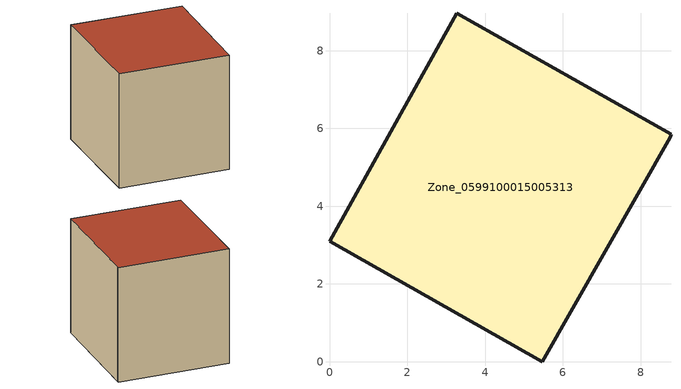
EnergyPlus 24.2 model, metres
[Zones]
Zone_0599100015005313
 floor ground (C_G): 8.78,5.84 8.77,5.77 5.47,0 0,3.1 3.28,8.96 z0.92
 wall outside (C_F): 0,3.1 5.47,0 8.77,5.77 8.78,5.84 3.28,8.96 0,3.1 z0.92:7.57
 roof outside (C_R): 3.28,8.96 0,3.1 5.47,0 8.77,5.77 8.78,5.84 z7.57
[BUILDING]
Pand.0599100015005313: North Axis=0; Terrain=City; Loads Convergence Tolerance Value=0.04; Temperature Convergence Tolerance Value=0.4; Solar Distribution=FullExterior; Maximum Number of Warmup Days=25; Minimum Number of Warmup Days=1
[Site:Location]
Rotterdam.The.Hague.AP_ZH_NLD Design_Conditions: Latitude=51.96; Longitude=4.45; Time Zone=1; Elevation=-4.5
[SITE:GROUNDTEMPERATURE:BUILDINGSURFACE]
18, 18, 18, 18, 18, 18, 18, 18, 18, 18, 18, 18
[MATERIAL] Thermal Absorptance=0.9; Solar Absorptance=0.7; Visible Absorptance=0.7
Name | Roughness | Thickness | Conductivity | Density | Specific Heat
G.TI.1946-1964 | MediumSmooth | 0.15 | 1 | 540 | 1210
F.TI.1946-1964 | Rough | 0.3 | 0.857143 | 1920 | 840
R.TI.1946-1964 | MediumRough | 0.2 | 0.277778 | 1500 | 1000
[CONSTRUCTION]
C_G: G.TI.1946-1964
C_F: F.TI.1946-1964
C_R: R.TI.1946-1964
[ZONE]
Zone_0599100015005313: Type=1; Multiplier=1; Ceiling Height=Autocalculate; Volume=Autocalculate; Floor Area=autocalculate; Part of Total Floor Area=Yes
[ZONEINFILTRATION:DESIGNFLOWRATE]
Infil_Zone_0599100015005313: Zone or ZoneList or Space or SpaceList=Zone_0599100015005313; Schedule=AlwaysOn; Design Flow Rate Calculation Method=Flow/Area; Flow Rate per Floor Area=0.003; Constant Term Coefficient=1; Temperature Term Coefficient=0; Velocity Term Coefficient=0; Velocity Squared Term Coefficient=0
[HVACTEMPLATE:ZONE:IDEALLOADSAIRSYSTEM]
Zone_0599100015005313: Maximum Heating Supply Air Temperature=50; Minimum Cooling Supply Air Temperature=13; Maximum Heating Supply Air Humidity Ratio=0.0156; Minimum Cooling Supply Air Humidity Ratio=0.0077; Heating Limit=NoLimit; Cooling Limit=NoLimit; Dehumidification Control Type=ConstantSensibleHeatRatio; Cooling Sensible Heat Ratio=0.7; Dehumidification Setpoint=60; Humidification Control Type=None; Humidification Setpoint=30; Outdoor Air Method=None; Outdoor Air Flow Rate per Person=0.00944; Outdoor Air Flow Rate per Zone Floor Area=0; Outdoor Air Flow Rate per Zone=0; Demand Controlled Ventilation Type=None; Outdoor Air Economizer Type=NoEconomizer; Heat Recovery Type=None; Sensible Heat Recovery Effectiveness=0.7; Latent Heat Recovery Effectiveness=0.65
[ZONECONTROL:THERMOSTAT]
ThermostatControl_Zone_0599100015005313: Zone or ZoneList=Zone_0599100015005313; Control Type Schedule=DualSetpointControlType; Control 1=Thermostat_Zone_0599100015005313; Temperature Difference Between Cutout And Setpoint=0
[THERMOSTATSETPOINT:DUALSETPOINT]
Thermostat_Zone_0599100015005313: Heating Setpoint Temperature Schedule=HeatingSetpoint_Zone_0599100015005313; Cooling Setpoint Temperature Schedule=CoolingSetpoint_Zone_0599100015005313
[SCHEDULE:COMPACT]
HeatingSetpoint_Zone_0599100015005313: Through: 12/31, For: AllDays, Until: 24:00, 21
CoolingSetpoint_Zone_0599100015005313: Through: 12/31, For: AllDays, Until: 24:00, 24
DualSetpointControlType: Through: 12/31, For: AllDays, Until: 24:00, 4
AlwaysOn: Through: 12/31, For: AllDays, Until: 24:00, 1
